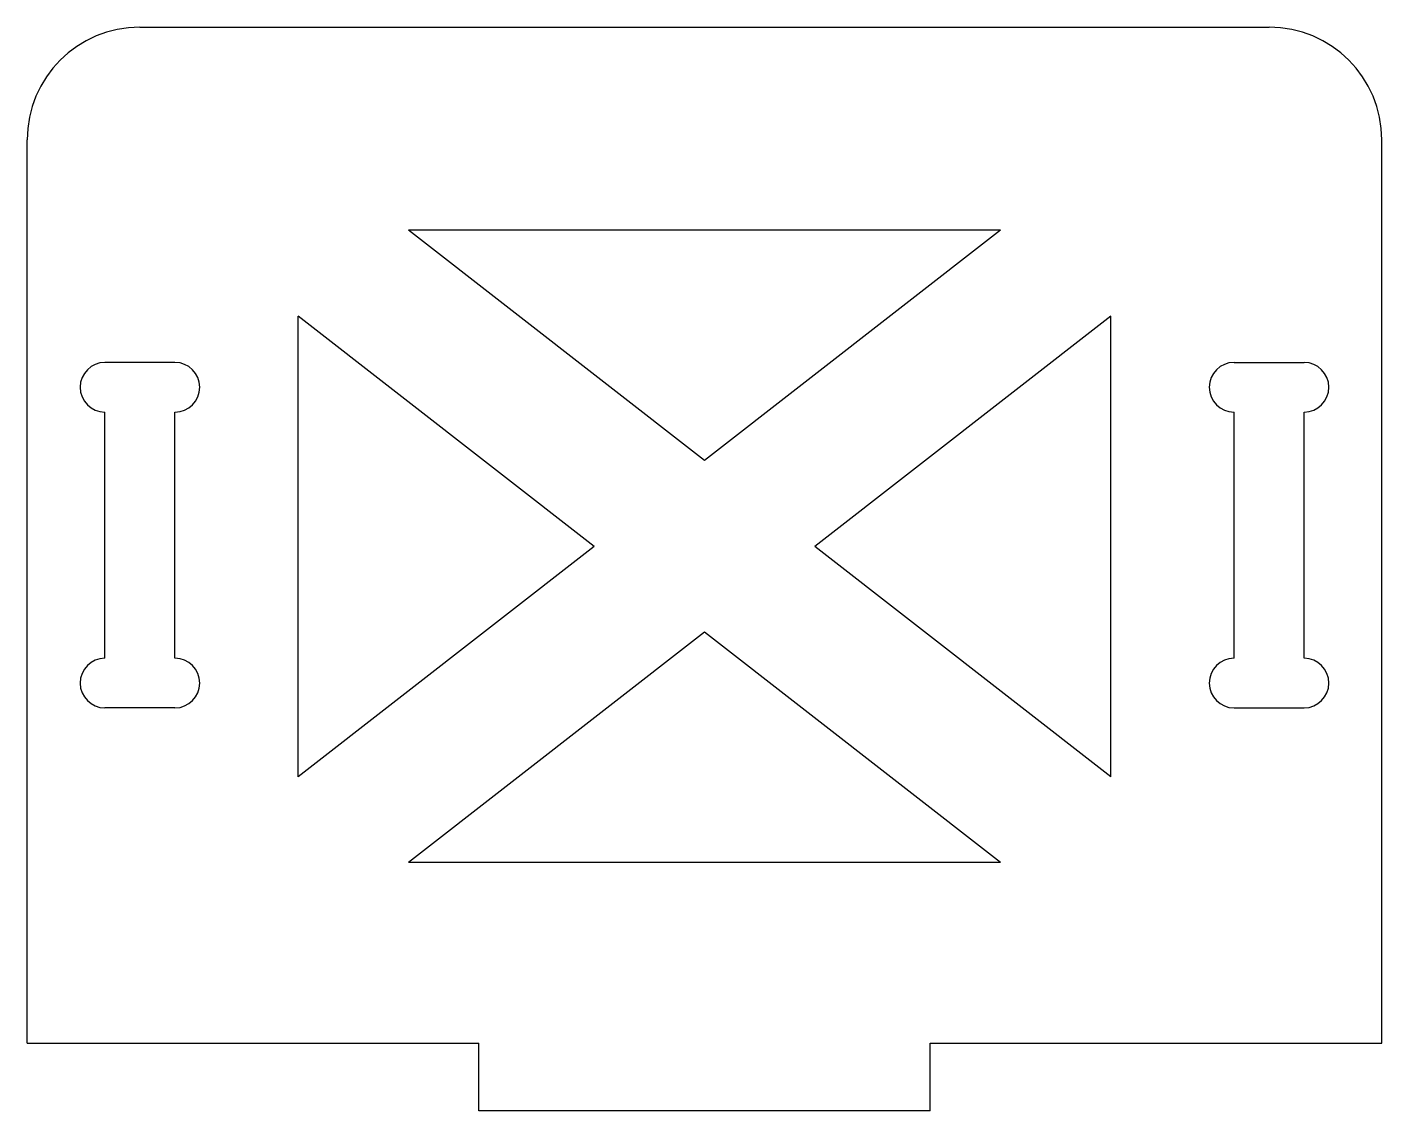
# Model space of a CAD drawing. Header units: millimetres. Extents: x -30 to 30, y 10 to 58.
import ezdxf

# ---------------------------------------------------------------- set-up
doc = ezdxf.new("R2010")
doc.units = ezdxf.units.MM

msp = doc.modelspace()

# ---------------------------------------------------------------- linework, layer by layer
at = {"color": 7, "linetype": 'Continuous', "lineweight": 25}
for p, q in [((-25, 58), (25, 58)), ((-30, 13), (-30, 53)), ((30, 13), (30, 53)), ((0, 38.801), (-13.114, 49)), ((13.114, 49), (-13.114, 49)), ((13.114, 49), (0, 38.801)), ((-4.886, 35), (-18, 45.199)), ((-18, 24.801), (-18, 45.199)), ((18, 45.199), (4.886, 35)), ((18, 24.801), (18, 45.199)), ((-23.45, 43.15), (-26.55, 43.15)), ((23.45, 43.15), (26.55, 43.15)), ((-26.55, 30.05), (-26.55, 40.95)), ((-23.45, 30.05), (-23.45, 40.95)), ((23.45, 30.05), (23.45, 40.95)), ((26.55, 30.05), (26.55, 40.95)), ((-4.886, 35), (-18, 24.801)), ((18, 24.801), (4.886, 35)), ((0, 31.199), (-13.114, 21)), ((13.114, 21), (0, 31.199)), ((-23.45, 27.85), (-26.55, 27.85)), ((23.45, 27.85), (26.55, 27.85)), ((13.114, 21), (-13.114, 21)), ((-30, 13), (-10, 13)), ((-10, 10), (-10, 13)), ((10, 10), (10, 13)), ((10, 13), (30, 13)), ((10, 10), (-10, 10))]:
    msp.add_line(p, q, dxfattribs=at)
for centre, radius, start, end in [((-25, 53), 5, 90, 180), ((25, 53), 5, 0, 90), ((-26.55, 42.05), 1.1, 90, 270), ((-23.45, 42.05), 1.1, 270, 90), ((23.45, 42.05), 1.1, 90, 270), ((26.55, 42.05), 1.1, 270, 90), ((-26.55, 28.95), 1.1, 90, 270), ((-23.45, 28.95), 1.1, 270, 90), ((23.45, 28.95), 1.1, 90, 270), ((26.55, 28.95), 1.1, 270, 90)]:
    msp.add_arc(centre, radius, start, end, dxfattribs=at)

doc.saveas('drawing.dxf')
